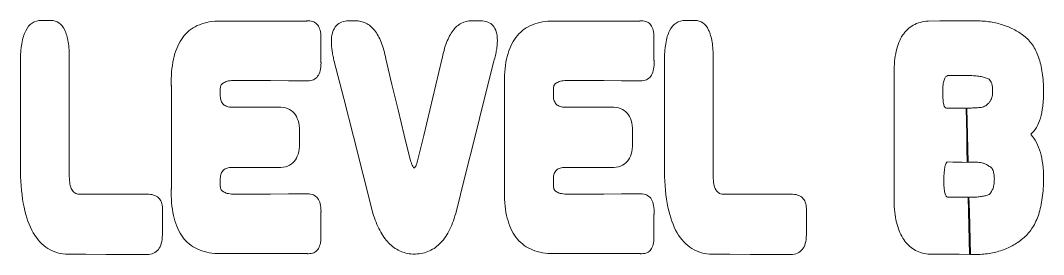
# Model space of a CAD drawing. Header units: millimetres. Extents: x 8 to 95, y 4 to 126.
# Drawn here: x 33.06 to 41.79, y 110.6 to 112.6 of the extents above; entities that cross this region are included whole.
import ezdxf

# ---------------------------------------------------------------- set-up
doc = ezdxf.new("R2010")
doc.units = ezdxf.units.MM
doc.header["$MEASUREMENT"] = 0
doc.layers.add('text outlines', color=7, linetype='Continuous', lineweight=0)

# ---------------------------------------------------------------- blocks, each defined once
blk = doc.blocks.new('Block_1')
at = {"layer": 'text outlines', "color": 7, "lineweight": 9}
for points, knots in [([(34.1368, 110.6026), (34.1368, 110.6026), (33.9633, 110.6032), (33.9633, 110.6032), (33.9633, 110.6032), (33.7898, 110.6037), (33.7898, 110.6037), (33.7898, 110.6037), (33.6164, 110.6043), (33.6164, 110.6043), (33.6164, 110.6043), (33.4429, 110.6048), (33.4429, 110.6048), (33.3787, 110.6109), (33.3225, 110.6312), (33.2743, 110.6655), (33.2262, 110.6998), (33.186, 110.7481), (33.154, 110.8106), (33.1219, 110.8731), (33.0978, 110.9497), (33.0818, 111.0404), (33.0658, 111.131), (33.0578, 111.2358), (33.0578, 111.3547), (33.0578, 111.3547), (33.0578, 111.5773), (33.0578, 111.5773), (33.0578, 111.5773), (33.0578, 111.7999), (33.0578, 111.7999), (33.0578, 111.7999), (33.0578, 112.0224), (33.0578, 112.0224), (33.0578, 112.0224), (33.0578, 112.245), (33.0578, 112.245), (33.0578, 112.3036), (33.0615, 112.3548), (33.0689, 112.3987), (33.0763, 112.4425), (33.0874, 112.4791), (33.1022, 112.5084), (33.1171, 112.5376), (33.1356, 112.5595), (33.1579, 112.5742), (33.1802, 112.5888), (33.2062, 112.5961), (33.2359, 112.5961), (33.2359, 112.5961), (33.2562, 112.5961), (33.2562, 112.5961), (33.2562, 112.5961), (33.2765, 112.5961), (33.2765, 112.5961), (33.2765, 112.5961), (33.2968, 112.5961), (33.2968, 112.5961), (33.2968, 112.5961), (33.3172, 112.5961), (33.3172, 112.5961), (33.3434, 112.5961), (33.3664, 112.5893), (33.3862, 112.5757), (33.4059, 112.5621), (33.4223, 112.5417), (33.4355, 112.5144), (33.4486, 112.4872), (33.4585, 112.4532), (33.4651, 112.4124), (33.4717, 112.3716), (33.475, 112.3239), (33.475, 112.2695), (33.475, 112.2695), (33.475, 112.0191), (33.475, 112.0191), (33.475, 112.0191), (33.475, 111.7687), (33.475, 111.7687), (33.475, 111.7687), (33.475, 111.5183), (33.475, 111.5183), (33.475, 111.5183), (33.475, 111.2678), (33.475, 111.2678), (33.475, 111.2431), (33.4767, 111.2214), (33.4801, 111.2028), (33.4836, 111.1841), (33.4887, 111.1684), (33.4956, 111.1558), (33.5025, 111.1432), (33.511, 111.1336), (33.5213, 111.127), (33.5316, 111.1204), (33.5436, 111.1168), (33.5573, 111.1163), (33.5573, 111.1163), (33.7022, 111.1165), (33.7022, 111.1165), (33.7022, 111.1165), (33.847, 111.1168), (33.847, 111.1168), (33.847, 111.1168), (33.9919, 111.117), (33.9919, 111.117), (33.9919, 111.117), (34.1368, 111.1173), (34.1368, 111.1173), (34.1587, 111.1171), (34.178, 111.1144), (34.1945, 111.1092), (34.211, 111.1039), (34.2248, 111.0962), (34.2359, 111.0859), (34.247, 111.0756), (34.2554, 111.0627), (34.261, 111.0474), (34.2667, 111.032), (34.2696, 111.0141), (34.2697, 110.9936), (34.2697, 110.9936), (34.2697, 110.9379), (34.2697, 110.9379), (34.2697, 110.9379), (34.2697, 110.8822), (34.2697, 110.8822), (34.2697, 110.8822), (34.2697, 110.8264), (34.2697, 110.8264), (34.2697, 110.8264), (34.2697, 110.7707), (34.2697, 110.7707), (34.2693, 110.7429), (34.2662, 110.7185), (34.2604, 110.6976), (34.2547, 110.6767), (34.2463, 110.6592), (34.2352, 110.6452), (34.2241, 110.6312), (34.2103, 110.6206), (34.1939, 110.6135), (34.1775, 110.6064), (34.1585, 110.6028), (34.1368, 110.6026)], [0, 0, 0, 0, 1, 1, 1, 2, 2, 2, 3, 3, 3, 4, 4, 4, 5, 5, 5, 6, 6, 6, 7, 7, 7, 8, 8, 8, 9, 9, 9, 10, 10, 10, 11, 11, 11, 12, 12, 12, 13, 13, 13, 14, 14, 14, 15, 15, 15, 16, 16, 16, 17, 17, 17, 18, 18, 18, 19, 19, 19, 20, 20, 20, 21, 21, 21, 22, 22, 22, 23, 23, 23, 24, 24, 24, 25, 25, 25, 26, 26, 26, 27, 27, 27, 28, 28, 28, 29, 29, 29, 30, 30, 30, 31, 31, 31, 32, 32, 32, 33, 33, 33, 34, 34, 34, 35, 35, 35, 36, 36, 36, 37, 37, 37, 38, 38, 38, 39, 39, 39, 40, 40, 40, 41, 41, 41, 42, 42, 42, 43, 43, 43, 44, 44, 44, 45, 45, 45, 46, 46, 46, 47, 47, 47, 48, 48, 48, 48]), ([(34.3459, 112.0389), (34.3457, 112.0413), (34.3456, 112.0437), (34.3455, 112.0461), (34.3454, 112.0485), (34.3453, 112.0509), (34.3453, 112.0533), (34.3452, 112.0558), (34.3452, 112.0582), (34.3452, 112.0606), (34.3452, 112.0631), (34.3452, 112.0655), (34.3452, 112.068), (34.3452, 112.1522), (34.3534, 112.2264), (34.3699, 112.2903), (34.3863, 112.3543), (34.411, 112.4081), (34.4439, 112.4517), (34.4769, 112.4954), (34.518, 112.5289), (34.5674, 112.5522), (34.6168, 112.5755), (34.6745, 112.5886), (34.7403, 112.5916), (34.7403, 112.5916), (34.9299, 112.5916), (34.9299, 112.5916), (34.9299, 112.5916), (35.1195, 112.5916), (35.1195, 112.5916), (35.1195, 112.5916), (35.309, 112.5916), (35.309, 112.5916), (35.309, 112.5916), (35.4986, 112.5916), (35.4986, 112.5916), (35.5001, 112.5918), (35.5015, 112.5919), (35.5029, 112.5921), (35.5044, 112.5922), (35.5058, 112.5923), (35.5072, 112.5924), (35.5086, 112.5925), (35.51, 112.5925), (35.5113, 112.5926), (35.5127, 112.5926), (35.5141, 112.5927), (35.5155, 112.5927), (35.5333, 112.5927), (35.5489, 112.5897), (35.5623, 112.5838), (35.5757, 112.5779), (35.5869, 112.5691), (35.5958, 112.5573), (35.6047, 112.5456), (35.6114, 112.5308), (35.6159, 112.5132), (35.6204, 112.4955), (35.6226, 112.4748), (35.6226, 112.4512), (35.6226, 112.4512), (35.6226, 112.403), (35.6226, 112.403), (35.6226, 112.403), (35.6226, 112.3549), (35.6226, 112.3549), (35.6226, 112.3549), (35.6226, 112.3067), (35.6226, 112.3067), (35.6226, 112.3067), (35.6226, 112.2585), (35.6226, 112.2585), (35.6228, 112.2564), (35.623, 112.2544), (35.6231, 112.2524), (35.6232, 112.2504), (35.6233, 112.2484), (35.6234, 112.2464), (35.6235, 112.2445), (35.6236, 112.2426), (35.6236, 112.2407), (35.6236, 112.2388), (35.6237, 112.2369), (35.6237, 112.2351), (35.6237, 112.2096), (35.6212, 112.1873), (35.6164, 112.1683), (35.6115, 112.1492), (35.6042, 112.1333), (35.5946, 112.1206), (35.5849, 112.1079), (35.5728, 112.0983), (35.5583, 112.092), (35.5438, 112.0856), (35.5269, 112.0824), (35.5076, 112.0824), (35.5076, 112.0824), (35.5053, 112.0824), (35.5053, 112.0824), (35.5053, 112.0824), (35.5031, 112.0824), (35.5031, 112.0824), (35.5031, 112.0824), (35.5008, 112.0824), (35.5008, 112.0824), (35.5008, 112.0824), (35.4986, 112.0824), (35.4986, 112.0824), (35.4986, 112.0824), (35.3462, 112.0833), (35.3462, 112.0833), (35.3462, 112.0833), (35.1939, 112.0841), (35.1939, 112.0841), (35.1939, 112.0841), (35.0415, 112.0849), (35.0415, 112.0849), (35.0415, 112.0849), (34.8892, 112.0857), (34.8892, 112.0857), (34.8686, 112.0855), (34.8505, 112.084), (34.835, 112.0811), (34.8195, 112.0781), (34.8066, 112.0738), (34.7962, 112.0682), (34.7857, 112.0625), (34.7779, 112.0554), (34.7725, 112.047), (34.7672, 112.0386), (34.7644, 112.0288), (34.7641, 112.0177), (34.7641, 112.0177), (34.7641, 112.0013), (34.7641, 112.0013), (34.7641, 112.0013), (34.7641, 111.9849), (34.7641, 111.9849), (34.7641, 111.9849), (34.7641, 111.9684), (34.7641, 111.9684), (34.7641, 111.9684), (34.7641, 111.952), (34.7641, 111.952), (34.7644, 111.9362), (34.7667, 111.9224), (34.7711, 111.9106), (34.7755, 111.8987), (34.7819, 111.8889), (34.7904, 111.881), (34.7989, 111.8731), (34.8095, 111.8672), (34.8221, 111.8632), (34.8347, 111.8593), (34.8494, 111.8573), (34.8661, 111.8573), (34.8661, 111.8573), (34.9564, 111.8573), (34.9564, 111.8573), (34.9564, 111.8573), (35.0468, 111.8573), (35.0468, 111.8573), (35.0468, 111.8573), (35.1371, 111.8573), (35.1371, 111.8573), (35.1371, 111.8573), (35.2275, 111.8573), (35.2275, 111.8573), (35.23, 111.8575), (35.2325, 111.8576), (35.235, 111.8577), (35.2375, 111.8579), (35.24, 111.858), (35.2425, 111.8581), (35.245, 111.8582), (35.2475, 111.8582), (35.25, 111.8583), (35.2525, 111.8583), (35.255, 111.8583), (35.2575, 111.8583), (35.2878, 111.8583), (35.3143, 111.8541), (35.337, 111.8456), (35.3598, 111.8371), (35.3787, 111.8244), (35.3939, 111.8074), (35.409, 111.7904), (35.4204, 111.7692), (35.428, 111.7437), (35.4356, 111.7182), (35.4394, 111.6884), (35.4394, 111.6544), (35.4394, 111.6544), (35.4394, 111.6276), (35.4394, 111.6276), (35.4394, 111.6276), (35.4394, 111.6009), (35.4394, 111.6009), (35.4394, 111.6009), (35.4394, 111.5742), (35.4394, 111.5742), (35.4394, 111.5742), (35.4394, 111.5474), (35.4394, 111.5474), (35.4394, 111.5134), (35.4356, 111.4837), (35.428, 111.4582), (35.4204, 111.4328), (35.409, 111.4115), (35.3939, 111.3946), (35.3787, 111.3776), (35.3598, 111.3648), (35.337, 111.3564), (35.3143, 111.3479), (35.2878, 111.3436), (35.2575, 111.3436), (35.255, 111.3436), (35.2525, 111.3437), (35.25, 111.3437), (35.2475, 111.3437), (35.245, 111.3438), (35.2425, 111.3439), (35.24, 111.344), (35.2375, 111.3441), (35.235, 111.3442), (35.2325, 111.3443), (35.23, 111.3445), (35.2275, 111.3447), (35.2275, 111.3447), (35.1371, 111.3447), (35.1371, 111.3447), (35.1371, 111.3447), (35.0468, 111.3447), (35.0468, 111.3447), (35.0468, 111.3447), (34.9564, 111.3447), (34.9564, 111.3447), (34.9564, 111.3447), (34.8661, 111.3447), (34.8661, 111.3447), (34.8494, 111.3447), (34.8347, 111.3427), (34.8221, 111.3388), (34.8095, 111.3348), (34.7989, 111.3289), (34.7904, 111.321), (34.7819, 111.3131), (34.7755, 111.3032), (34.7711, 111.2914), (34.7667, 111.2796), (34.7644, 111.2657), (34.7641, 111.2499), (34.7641, 111.2499), (34.7641, 111.2335), (34.7641, 111.2335), (34.7641, 111.2335), (34.7641, 111.2171), (34.7641, 111.2171), (34.7641, 111.2171), (34.7641, 111.2007), (34.7641, 111.2007), (34.7641, 111.2007), (34.7641, 111.1843), (34.7641, 111.1843), (34.7644, 111.1731), (34.7672, 111.1634), (34.7725, 111.1549), (34.7779, 111.1465), (34.7857, 111.1395), (34.7962, 111.1338), (34.8066, 111.1281), (34.8195, 111.1238), (34.835, 111.1209), (34.8505, 111.118), (34.8686, 111.1164), (34.8892, 111.1163), (34.8892, 111.1163), (35.0415, 111.1171), (35.0415, 111.1171), (35.0415, 111.1171), (35.1939, 111.1179), (35.1939, 111.1179), (35.1939, 111.1179), (35.3462, 111.1187), (35.3462, 111.1187), (35.3462, 111.1187), (35.4986, 111.1195), (35.4986, 111.1195), (35.4986, 111.1195), (35.5008, 111.1195), (35.5008, 111.1195), (35.5008, 111.1195), (35.5031, 111.1195), (35.5031, 111.1195), (35.5031, 111.1195), (35.5053, 111.1195), (35.5053, 111.1195), (35.5053, 111.1195), (35.5076, 111.1195), (35.5076, 111.1195), (35.5269, 111.1195), (35.5438, 111.1164), (35.5583, 111.11), (35.5728, 111.1036), (35.5849, 111.0941), (35.5946, 111.0814), (35.6042, 111.0687), (35.6115, 111.0528), (35.6164, 111.0337), (35.6212, 111.0146), (35.6237, 110.9924), (35.6237, 110.9669), (35.6237, 110.9651), (35.6236, 110.9632), (35.6236, 110.9613), (35.6236, 110.9594), (35.6235, 110.9575), (35.6234, 110.9555), (35.6233, 110.9536), (35.6232, 110.9516), (35.6231, 110.9496), (35.623, 110.9476), (35.6228, 110.9456), (35.6226, 110.9435), (35.6226, 110.9435), (35.6226, 110.8953), (35.6226, 110.8953), (35.6226, 110.8953), (35.6226, 110.8471), (35.6226, 110.8471), (35.6226, 110.8471), (35.6226, 110.7989), (35.6226, 110.7989), (35.6226, 110.7989), (35.6226, 110.7507), (35.6226, 110.7507), (35.6226, 110.7271), (35.6204, 110.7065), (35.6159, 110.6888), (35.6114, 110.6711), (35.6047, 110.6563), (35.5958, 110.6445), (35.5869, 110.6327), (35.5757, 110.6239), (35.5623, 110.618), (35.5489, 110.6121), (35.5333, 110.6091), (35.5155, 110.6091), (35.5141, 110.6091), (35.5127, 110.6092), (35.5113, 110.6092), (35.51, 110.6093), (35.5086, 110.6094), (35.5072, 110.6095), (35.5058, 110.6096), (35.5044, 110.6097), (35.5029, 110.6099), (35.5015, 110.61), (35.5001, 110.6102), (35.4986, 110.6103), (35.4986, 110.6103), (35.309, 110.6103), (35.309, 110.6103), (35.309, 110.6103), (35.1195, 110.6103), (35.1195, 110.6103), (35.1195, 110.6103), (34.9299, 110.6103), (34.9299, 110.6103), (34.9299, 110.6103), (34.7403, 110.6103), (34.7403, 110.6103), (34.6745, 110.6133), (34.6168, 110.6265), (34.5674, 110.6498), (34.518, 110.6731), (34.4769, 110.7065), (34.4439, 110.7502), (34.411, 110.7938), (34.3863, 110.8476), (34.3699, 110.9116), (34.3534, 110.9755), (34.3452, 111.0497), (34.3452, 111.134), (34.3452, 111.1364), (34.3452, 111.1388), (34.3452, 111.1412), (34.3452, 111.1437), (34.3452, 111.1461), (34.3453, 111.1485), (34.3453, 111.1509), (34.3454, 111.1533), (34.3455, 111.1558), (34.3456, 111.1582), (34.3457, 111.1607), (34.3459, 111.1631), (34.3459, 111.1631), (34.3459, 111.382), (34.3459, 111.382), (34.3459, 111.382), (34.3459, 111.601), (34.3459, 111.601), (34.3459, 111.601), (34.3459, 111.8199), (34.3459, 111.8199), (34.3459, 111.8199), (34.3459, 112.0389), (34.3459, 112.0389)], [0, 0, 0, 0, 1, 1, 1, 2, 2, 2, 3, 3, 3, 4, 4, 4, 5, 5, 5, 6, 6, 6, 7, 7, 7, 8, 8, 8, 9, 9, 9, 10, 10, 10, 11, 11, 11, 12, 12, 12, 13, 13, 13, 14, 14, 14, 15, 15, 15, 16, 16, 16, 17, 17, 17, 18, 18, 18, 19, 19, 19, 20, 20, 20, 21, 21, 21, 22, 22, 22, 23, 23, 23, 24, 24, 24, 25, 25, 25, 26, 26, 26, 27, 27, 27, 28, 28, 28, 29, 29, 29, 30, 30, 30, 31, 31, 31, 32, 32, 32, 33, 33, 33, 34, 34, 34, 35, 35, 35, 36, 36, 36, 37, 37, 37, 38, 38, 38, 39, 39, 39, 40, 40, 40, 41, 41, 41, 42, 42, 42, 43, 43, 43, 44, 44, 44, 45, 45, 45, 46, 46, 46, 47, 47, 47, 48, 48, 48, 49, 49, 49, 50, 50, 50, 51, 51, 51, 52, 52, 52, 53, 53, 53, 54, 54, 54, 55, 55, 55, 56, 56, 56, 57, 57, 57, 58, 58, 58, 59, 59, 59, 60, 60, 60, 61, 61, 61, 62, 62, 62, 63, 63, 63, 64, 64, 64, 65, 65, 65, 66, 66, 66, 67, 67, 67, 68, 68, 68, 69, 69, 69, 70, 70, 70, 71, 71, 71, 72, 72, 72, 73, 73, 73, 74, 74, 74, 75, 75, 75, 76, 76, 76, 77, 77, 77, 78, 78, 78, 79, 79, 79, 80, 80, 80, 81, 81, 81, 82, 82, 82, 83, 83, 83, 84, 84, 84, 85, 85, 85, 86, 86, 86, 87, 87, 87, 88, 88, 88, 89, 89, 89, 90, 90, 90, 91, 91, 91, 92, 92, 92, 93, 93, 93, 94, 94, 94, 95, 95, 95, 96, 96, 96, 97, 97, 97, 98, 98, 98, 99, 99, 99, 100, 100, 100, 101, 101, 101, 102, 102, 102, 103, 103, 103, 104, 104, 104, 105, 105, 105, 106, 106, 106, 107, 107, 107, 108, 108, 108, 109, 109, 109, 110, 110, 110, 111, 111, 111, 112, 112, 112, 113, 113, 113, 114, 114, 114, 115, 115, 115, 116, 116, 116, 117, 117, 117, 118, 118, 118, 119, 119, 119, 120, 120, 120, 121, 121, 121, 122, 122, 122, 123, 123, 123, 124, 124, 124, 125, 125, 125, 126, 126, 126, 127, 127, 127, 128, 128, 128, 129, 129, 129, 130, 130, 130, 131, 131, 131, 132, 132, 132, 133, 133, 133, 134, 134, 134, 135, 135, 135, 136, 136, 136, 136]), ([(37.0995, 112.2485), (37.0995, 112.2485), (37.0181, 111.9245), (37.0181, 111.9245), (37.0181, 111.9245), (36.9366, 111.6005), (36.9366, 111.6005), (36.9366, 111.6005), (36.8551, 111.2765), (36.8551, 111.2765), (36.8551, 111.2765), (36.7736, 110.9524), (36.7736, 110.9524), (36.7578, 110.8947), (36.7384, 110.8442), (36.7155, 110.8008), (36.6926, 110.7575), (36.6661, 110.7214), (36.6361, 110.6925), (36.6061, 110.6636), (36.5726, 110.642), (36.5355, 110.6275), (36.4984, 110.6131), (36.4578, 110.6059), (36.4136, 110.6059), (36.4136, 110.6059), (36.4119, 110.6059), (36.4119, 110.6059), (36.4119, 110.6059), (36.4102, 110.6059), (36.4102, 110.6059), (36.4102, 110.6059), (36.4085, 110.6059), (36.4085, 110.6059), (36.4085, 110.6059), (36.4067, 110.6059), (36.4067, 110.6059), (36.3665, 110.6087), (36.3293, 110.6181), (36.295, 110.634), (36.2607, 110.65), (36.2294, 110.6726), (36.201, 110.7017), (36.1727, 110.7309), (36.1473, 110.7666), (36.1248, 110.809), (36.1024, 110.8513), (36.0829, 110.9002), (36.0664, 110.9557), (36.0664, 110.9557), (35.9833, 111.2811), (35.9833, 111.2811), (35.9833, 111.2811), (35.9003, 111.6065), (35.9003, 111.6065), (35.9003, 111.6065), (35.8173, 111.9319), (35.8173, 111.9319), (35.8173, 111.9319), (35.7343, 112.2573), (35.7343, 112.2573), (35.7305, 112.2725), (35.7273, 112.2872), (35.7246, 112.3014), (35.7218, 112.3156), (35.7195, 112.3292), (35.7177, 112.3423), (35.7158, 112.3554), (35.7145, 112.3679), (35.7136, 112.3799), (35.7127, 112.392), (35.7122, 112.4034), (35.7122, 112.4144), (35.7122, 112.4417), (35.715, 112.4659), (35.7205, 112.487), (35.726, 112.5081), (35.7343, 112.5262), (35.7453, 112.5411), (35.7564, 112.5561), (35.7702, 112.568), (35.7868, 112.5767), (35.8033, 112.5855), (35.8227, 112.5912), (35.8448, 112.5939), (35.8448, 112.5939), (35.8628, 112.5939), (35.8628, 112.5939), (35.8628, 112.5939), (35.8808, 112.5939), (35.8808, 112.5939), (35.8808, 112.5939), (35.8988, 112.5939), (35.8988, 112.5939), (35.8988, 112.5939), (35.9168, 112.5939), (35.9168, 112.5939), (35.9499, 112.5939), (35.9801, 112.5871), (36.0075, 112.5735), (36.0349, 112.56), (36.0595, 112.5396), (36.0812, 112.5125), (36.1029, 112.4854), (36.1217, 112.4515), (36.1378, 112.4108), (36.1538, 112.3701), (36.167, 112.3227), (36.1773, 112.2685), (36.1773, 112.2685), (36.2297, 112.0517), (36.2297, 112.0517), (36.2297, 112.0517), (36.2822, 111.835), (36.2822, 111.835), (36.2822, 111.835), (36.3346, 111.6183), (36.3346, 111.6183), (36.3346, 111.6183), (36.3871, 111.4015), (36.3871, 111.4015), (36.3908, 111.3913), (36.3943, 111.3824), (36.3975, 111.3747), (36.4007, 111.367), (36.4037, 111.3607), (36.4064, 111.3555), (36.4092, 111.3504), (36.4117, 111.3466), (36.4139, 111.344), (36.4161, 111.3415), (36.4181, 111.3402), (36.4198, 111.3402), (36.4215, 111.3402), (36.4233, 111.3414), (36.4253, 111.3439), (36.4273, 111.3463), (36.4295, 111.35), (36.4319, 111.3549), (36.4343, 111.3599), (36.4369, 111.366), (36.4396, 111.3734), (36.4424, 111.3808), (36.4453, 111.3894), (36.4484, 111.3993), (36.4484, 111.3993), (36.5004, 111.6155), (36.5004, 111.6155), (36.5004, 111.6155), (36.5525, 111.8316), (36.5525, 111.8316), (36.5525, 111.8316), (36.6045, 112.0478), (36.6045, 112.0478), (36.6045, 112.0478), (36.6565, 112.264), (36.6565, 112.264), (36.6671, 112.319), (36.6803, 112.3671), (36.6961, 112.4083), (36.7119, 112.4496), (36.7303, 112.4839), (36.7512, 112.5114), (36.7722, 112.5389), (36.7958, 112.5595), (36.8219, 112.5733), (36.848, 112.587), (36.8767, 112.5939), (36.908, 112.5939), (36.908, 112.5939), (36.9269, 112.5939), (36.9269, 112.5939), (36.9269, 112.5939), (36.9457, 112.5939), (36.9457, 112.5939), (36.9457, 112.5939), (36.9646, 112.5939), (36.9646, 112.5939), (36.9646, 112.5939), (36.9834, 112.5939), (36.9834, 112.5939), (37.0078, 112.5935), (37.0291, 112.5897), (37.0474, 112.5826), (37.0657, 112.5754), (37.0809, 112.5649), (37.093, 112.5509), (37.1052, 112.537), (37.1143, 112.5197), (37.1204, 112.499), (37.1265, 112.4783), (37.1295, 112.4542), (37.1295, 112.4268), (37.1295, 112.4147), (37.1289, 112.4019), (37.1276, 112.3884), (37.1264, 112.3749), (37.1245, 112.3608), (37.122, 112.3459), (37.1195, 112.331), (37.1164, 112.3155), (37.1127, 112.2993), (37.1089, 112.283), (37.1045, 112.2661), (37.0995, 112.2485)], [0, 0, 0, 0, 1, 1, 1, 2, 2, 2, 3, 3, 3, 4, 4, 4, 5, 5, 5, 6, 6, 6, 7, 7, 7, 8, 8, 8, 9, 9, 9, 10, 10, 10, 11, 11, 11, 12, 12, 12, 13, 13, 13, 14, 14, 14, 15, 15, 15, 16, 16, 16, 17, 17, 17, 18, 18, 18, 19, 19, 19, 20, 20, 20, 21, 21, 21, 22, 22, 22, 23, 23, 23, 24, 24, 24, 25, 25, 25, 26, 26, 26, 27, 27, 27, 28, 28, 28, 29, 29, 29, 30, 30, 30, 31, 31, 31, 32, 32, 32, 33, 33, 33, 34, 34, 34, 35, 35, 35, 36, 36, 36, 37, 37, 37, 38, 38, 38, 39, 39, 39, 40, 40, 40, 41, 41, 41, 42, 42, 42, 43, 43, 43, 44, 44, 44, 45, 45, 45, 46, 46, 46, 47, 47, 47, 48, 48, 48, 49, 49, 49, 50, 50, 50, 51, 51, 51, 52, 52, 52, 53, 53, 53, 54, 54, 54, 55, 55, 55, 56, 56, 56, 57, 57, 57, 58, 58, 58, 59, 59, 59, 60, 60, 60, 61, 61, 61, 62, 62, 62, 63, 63, 63, 64, 64, 64, 65, 65, 65, 66, 66, 66, 67, 67, 67, 68, 68, 68, 68]), ([(37.1898, 112.0389), (37.1896, 112.0413), (37.1895, 112.0437), (37.1894, 112.0461), (37.1893, 112.0485), (37.1892, 112.0509), (37.1892, 112.0533), (37.1892, 112.0558), (37.1891, 112.0582), (37.1891, 112.0606), (37.1891, 112.0631), (37.1891, 112.0655), (37.1891, 112.068), (37.1891, 112.1522), (37.1973, 112.2264), (37.2138, 112.2903), (37.2303, 112.3543), (37.2549, 112.4081), (37.2879, 112.4517), (37.3208, 112.4954), (37.3619, 112.5289), (37.4113, 112.5522), (37.4607, 112.5755), (37.5184, 112.5886), (37.5843, 112.5916), (37.5843, 112.5916), (37.7738, 112.5916), (37.7738, 112.5916), (37.7738, 112.5916), (37.9634, 112.5916), (37.9634, 112.5916), (37.9634, 112.5916), (38.153, 112.5916), (38.153, 112.5916), (38.153, 112.5916), (38.3425, 112.5916), (38.3425, 112.5916), (38.344, 112.5918), (38.3454, 112.5919), (38.3469, 112.5921), (38.3483, 112.5922), (38.3497, 112.5923), (38.3511, 112.5924), (38.3525, 112.5925), (38.3539, 112.5925), (38.3553, 112.5926), (38.3567, 112.5926), (38.358, 112.5927), (38.3594, 112.5927), (38.3772, 112.5927), (38.3929, 112.5897), (38.4062, 112.5838), (38.4196, 112.5779), (38.4308, 112.5691), (38.4397, 112.5573), (38.4487, 112.5456), (38.4554, 112.5308), (38.4598, 112.5132), (38.4643, 112.4955), (38.4666, 112.4748), (38.4666, 112.4512), (38.4666, 112.4512), (38.4666, 112.403), (38.4666, 112.403), (38.4666, 112.403), (38.4666, 112.3549), (38.4666, 112.3549), (38.4666, 112.3549), (38.4666, 112.3067), (38.4666, 112.3067), (38.4666, 112.3067), (38.4666, 112.2585), (38.4666, 112.2585), (38.4667, 112.2564), (38.4669, 112.2544), (38.467, 112.2524), (38.4671, 112.2504), (38.4672, 112.2484), (38.4673, 112.2464), (38.4674, 112.2445), (38.4675, 112.2426), (38.4675, 112.2407), (38.4676, 112.2388), (38.4676, 112.2369), (38.4676, 112.2351), (38.4676, 112.2096), (38.4652, 112.1873), (38.4603, 112.1683), (38.4554, 112.1492), (38.4482, 112.1333), (38.4385, 112.1206), (38.4288, 112.1079), (38.4167, 112.0983), (38.4022, 112.092), (38.3877, 112.0856), (38.3708, 112.0824), (38.3515, 112.0824), (38.3515, 112.0824), (38.3493, 112.0824), (38.3493, 112.0824), (38.3493, 112.0824), (38.347, 112.0824), (38.347, 112.0824), (38.347, 112.0824), (38.3448, 112.0824), (38.3448, 112.0824), (38.3448, 112.0824), (38.3425, 112.0824), (38.3425, 112.0824), (38.3425, 112.0824), (38.1902, 112.0833), (38.1902, 112.0833), (38.1902, 112.0833), (38.0378, 112.0841), (38.0378, 112.0841), (38.0378, 112.0841), (37.8855, 112.0849), (37.8855, 112.0849), (37.8855, 112.0849), (37.7331, 112.0857), (37.7331, 112.0857), (37.7125, 112.0855), (37.6945, 112.084), (37.679, 112.0811), (37.6635, 112.0781), (37.6505, 112.0738), (37.6401, 112.0682), (37.6297, 112.0625), (37.6218, 112.0554), (37.6164, 112.047), (37.6111, 112.0386), (37.6083, 112.0288), (37.608, 112.0177), (37.608, 112.0177), (37.608, 112.0013), (37.608, 112.0013), (37.608, 112.0013), (37.608, 111.9849), (37.608, 111.9849), (37.608, 111.9849), (37.608, 111.9684), (37.608, 111.9684), (37.608, 111.9684), (37.608, 111.952), (37.608, 111.952), (37.6083, 111.9362), (37.6106, 111.9224), (37.615, 111.9106), (37.6194, 111.8987), (37.6258, 111.8889), (37.6344, 111.881), (37.6429, 111.8731), (37.6534, 111.8672), (37.666, 111.8632), (37.6786, 111.8593), (37.6933, 111.8573), (37.71, 111.8573), (37.71, 111.8573), (37.8004, 111.8573), (37.8004, 111.8573), (37.8004, 111.8573), (37.8907, 111.8573), (37.8907, 111.8573), (37.8907, 111.8573), (37.9811, 111.8573), (37.9811, 111.8573), (37.9811, 111.8573), (38.0714, 111.8573), (38.0714, 111.8573), (38.0739, 111.8575), (38.0764, 111.8576), (38.0789, 111.8577), (38.0814, 111.8579), (38.0839, 111.858), (38.0864, 111.8581), (38.0889, 111.8582), (38.0914, 111.8582), (38.0939, 111.8583), (38.0964, 111.8583), (38.0989, 111.8583), (38.1014, 111.8583), (38.1317, 111.8583), (38.1582, 111.8541), (38.181, 111.8456), (38.2037, 111.8371), (38.2226, 111.8244), (38.2378, 111.8074), (38.253, 111.7904), (38.2643, 111.7692), (38.2719, 111.7437), (38.2795, 111.7182), (38.2833, 111.6884), (38.2833, 111.6544), (38.2833, 111.6544), (38.2833, 111.6276), (38.2833, 111.6276), (38.2833, 111.6276), (38.2833, 111.6009), (38.2833, 111.6009), (38.2833, 111.6009), (38.2833, 111.5742), (38.2833, 111.5742), (38.2833, 111.5742), (38.2833, 111.5474), (38.2833, 111.5474), (38.2833, 111.5134), (38.2795, 111.4837), (38.2719, 111.4582), (38.2643, 111.4328), (38.253, 111.4115), (38.2378, 111.3946), (38.2226, 111.3776), (38.2037, 111.3648), (38.181, 111.3564), (38.1582, 111.3479), (38.1317, 111.3436), (38.1014, 111.3436), (38.0989, 111.3436), (38.0964, 111.3437), (38.0939, 111.3437), (38.0914, 111.3437), (38.0889, 111.3438), (38.0864, 111.3439), (38.0839, 111.344), (38.0814, 111.3441), (38.0789, 111.3442), (38.0764, 111.3443), (38.0739, 111.3445), (38.0714, 111.3447), (38.0714, 111.3447), (37.9811, 111.3447), (37.9811, 111.3447), (37.9811, 111.3447), (37.8907, 111.3447), (37.8907, 111.3447), (37.8907, 111.3447), (37.8004, 111.3447), (37.8004, 111.3447), (37.8004, 111.3447), (37.71, 111.3447), (37.71, 111.3447), (37.6933, 111.3447), (37.6786, 111.3427), (37.666, 111.3388), (37.6534, 111.3348), (37.6429, 111.3289), (37.6344, 111.321), (37.6258, 111.3131), (37.6194, 111.3032), (37.615, 111.2914), (37.6106, 111.2796), (37.6083, 111.2657), (37.608, 111.2499), (37.608, 111.2499), (37.608, 111.2335), (37.608, 111.2335), (37.608, 111.2335), (37.608, 111.2171), (37.608, 111.2171), (37.608, 111.2171), (37.608, 111.2007), (37.608, 111.2007), (37.608, 111.2007), (37.608, 111.1843), (37.608, 111.1843), (37.6083, 111.1731), (37.6111, 111.1634), (37.6164, 111.1549), (37.6218, 111.1465), (37.6297, 111.1395), (37.6401, 111.1338), (37.6505, 111.1281), (37.6635, 111.1238), (37.679, 111.1209), (37.6945, 111.118), (37.7125, 111.1164), (37.7331, 111.1163), (37.7331, 111.1163), (37.8855, 111.1171), (37.8855, 111.1171), (37.8855, 111.1171), (38.0378, 111.1179), (38.0378, 111.1179), (38.0378, 111.1179), (38.1902, 111.1187), (38.1902, 111.1187), (38.1902, 111.1187), (38.3425, 111.1195), (38.3425, 111.1195), (38.3425, 111.1195), (38.3448, 111.1195), (38.3448, 111.1195), (38.3448, 111.1195), (38.347, 111.1195), (38.347, 111.1195), (38.347, 111.1195), (38.3493, 111.1195), (38.3493, 111.1195), (38.3493, 111.1195), (38.3515, 111.1195), (38.3515, 111.1195), (38.3708, 111.1195), (38.3877, 111.1164), (38.4022, 111.11), (38.4167, 111.1036), (38.4288, 111.0941), (38.4385, 111.0814), (38.4482, 111.0687), (38.4554, 111.0528), (38.4603, 111.0337), (38.4652, 111.0146), (38.4676, 110.9924), (38.4676, 110.9669), (38.4676, 110.9651), (38.4676, 110.9632), (38.4675, 110.9613), (38.4675, 110.9594), (38.4674, 110.9575), (38.4673, 110.9555), (38.4672, 110.9536), (38.4671, 110.9516), (38.467, 110.9496), (38.4669, 110.9476), (38.4667, 110.9456), (38.4666, 110.9435), (38.4666, 110.9435), (38.4666, 110.8953), (38.4666, 110.8953), (38.4666, 110.8953), (38.4666, 110.8471), (38.4666, 110.8471), (38.4666, 110.8471), (38.4666, 110.7989), (38.4666, 110.7989), (38.4666, 110.7989), (38.4666, 110.7507), (38.4666, 110.7507), (38.4666, 110.7271), (38.4643, 110.7065), (38.4598, 110.6888), (38.4554, 110.6711), (38.4487, 110.6563), (38.4397, 110.6445), (38.4308, 110.6327), (38.4196, 110.6239), (38.4062, 110.618), (38.3929, 110.6121), (38.3772, 110.6091), (38.3594, 110.6091), (38.358, 110.6091), (38.3567, 110.6092), (38.3553, 110.6092), (38.3539, 110.6093), (38.3525, 110.6094), (38.3511, 110.6095), (38.3497, 110.6096), (38.3483, 110.6097), (38.3469, 110.6099), (38.3454, 110.61), (38.344, 110.6102), (38.3425, 110.6103), (38.3425, 110.6103), (38.153, 110.6103), (38.153, 110.6103), (38.153, 110.6103), (37.9634, 110.6103), (37.9634, 110.6103), (37.9634, 110.6103), (37.7738, 110.6103), (37.7738, 110.6103), (37.7738, 110.6103), (37.5843, 110.6103), (37.5843, 110.6103), (37.5184, 110.6133), (37.4607, 110.6265), (37.4113, 110.6498), (37.3619, 110.6731), (37.3208, 110.7065), (37.2879, 110.7502), (37.2549, 110.7938), (37.2303, 110.8476), (37.2138, 110.9116), (37.1973, 110.9755), (37.1891, 111.0497), (37.1891, 111.134), (37.1891, 111.1364), (37.1891, 111.1388), (37.1891, 111.1412), (37.1891, 111.1437), (37.1892, 111.1461), (37.1892, 111.1485), (37.1892, 111.1509), (37.1893, 111.1533), (37.1894, 111.1558), (37.1895, 111.1582), (37.1896, 111.1607), (37.1898, 111.1631), (37.1898, 111.1631), (37.1898, 111.382), (37.1898, 111.382), (37.1898, 111.382), (37.1898, 111.601), (37.1898, 111.601), (37.1898, 111.601), (37.1898, 111.8199), (37.1898, 111.8199), (37.1898, 111.8199), (37.1898, 112.0389), (37.1898, 112.0389)], [0, 0, 0, 0, 1, 1, 1, 2, 2, 2, 3, 3, 3, 4, 4, 4, 5, 5, 5, 6, 6, 6, 7, 7, 7, 8, 8, 8, 9, 9, 9, 10, 10, 10, 11, 11, 11, 12, 12, 12, 13, 13, 13, 14, 14, 14, 15, 15, 15, 16, 16, 16, 17, 17, 17, 18, 18, 18, 19, 19, 19, 20, 20, 20, 21, 21, 21, 22, 22, 22, 23, 23, 23, 24, 24, 24, 25, 25, 25, 26, 26, 26, 27, 27, 27, 28, 28, 28, 29, 29, 29, 30, 30, 30, 31, 31, 31, 32, 32, 32, 33, 33, 33, 34, 34, 34, 35, 35, 35, 36, 36, 36, 37, 37, 37, 38, 38, 38, 39, 39, 39, 40, 40, 40, 41, 41, 41, 42, 42, 42, 43, 43, 43, 44, 44, 44, 45, 45, 45, 46, 46, 46, 47, 47, 47, 48, 48, 48, 49, 49, 49, 50, 50, 50, 51, 51, 51, 52, 52, 52, 53, 53, 53, 54, 54, 54, 55, 55, 55, 56, 56, 56, 57, 57, 57, 58, 58, 58, 59, 59, 59, 60, 60, 60, 61, 61, 61, 62, 62, 62, 63, 63, 63, 64, 64, 64, 65, 65, 65, 66, 66, 66, 67, 67, 67, 68, 68, 68, 69, 69, 69, 70, 70, 70, 71, 71, 71, 72, 72, 72, 73, 73, 73, 74, 74, 74, 75, 75, 75, 76, 76, 76, 77, 77, 77, 78, 78, 78, 79, 79, 79, 80, 80, 80, 81, 81, 81, 82, 82, 82, 83, 83, 83, 84, 84, 84, 85, 85, 85, 86, 86, 86, 87, 87, 87, 88, 88, 88, 89, 89, 89, 90, 90, 90, 91, 91, 91, 92, 92, 92, 93, 93, 93, 94, 94, 94, 95, 95, 95, 96, 96, 96, 97, 97, 97, 98, 98, 98, 99, 99, 99, 100, 100, 100, 101, 101, 101, 102, 102, 102, 103, 103, 103, 104, 104, 104, 105, 105, 105, 106, 106, 106, 107, 107, 107, 108, 108, 108, 109, 109, 109, 110, 110, 110, 111, 111, 111, 112, 112, 112, 113, 113, 113, 114, 114, 114, 115, 115, 115, 116, 116, 116, 117, 117, 117, 118, 118, 118, 119, 119, 119, 120, 120, 120, 121, 121, 121, 122, 122, 122, 123, 123, 123, 124, 124, 124, 125, 125, 125, 126, 126, 126, 127, 127, 127, 128, 128, 128, 129, 129, 129, 130, 130, 130, 131, 131, 131, 132, 132, 132, 133, 133, 133, 134, 134, 134, 135, 135, 135, 136, 136, 136, 136]), ([(39.6344, 110.6026), (39.6344, 110.6026), (39.461, 110.6032), (39.461, 110.6032), (39.461, 110.6032), (39.2875, 110.6037), (39.2875, 110.6037), (39.2875, 110.6037), (39.1141, 110.6043), (39.1141, 110.6043), (39.1141, 110.6043), (38.9406, 110.6048), (38.9406, 110.6048), (38.8764, 110.6109), (38.8202, 110.6312), (38.772, 110.6655), (38.7238, 110.6998), (38.6837, 110.7481), (38.6516, 110.8106), (38.6196, 110.8731), (38.5955, 110.9497), (38.5795, 111.0404), (38.5635, 111.131), (38.5554, 111.2358), (38.5554, 111.3547), (38.5554, 111.3547), (38.5554, 111.5773), (38.5554, 111.5773), (38.5554, 111.5773), (38.5554, 111.7999), (38.5554, 111.7999), (38.5554, 111.7999), (38.5554, 112.0224), (38.5554, 112.0224), (38.5554, 112.0224), (38.5554, 112.245), (38.5554, 112.245), (38.5554, 112.3036), (38.5591, 112.3548), (38.5666, 112.3987), (38.574, 112.4425), (38.5851, 112.4791), (38.5999, 112.5084), (38.6148, 112.5376), (38.6333, 112.5595), (38.6556, 112.5742), (38.6779, 112.5888), (38.7038, 112.5961), (38.7336, 112.5961), (38.7336, 112.5961), (38.7539, 112.5961), (38.7539, 112.5961), (38.7539, 112.5961), (38.7742, 112.5961), (38.7742, 112.5961), (38.7742, 112.5961), (38.7945, 112.5961), (38.7945, 112.5961), (38.7945, 112.5961), (38.8149, 112.5961), (38.8149, 112.5961), (38.8411, 112.5961), (38.8641, 112.5893), (38.8838, 112.5757), (38.9036, 112.5621), (38.92, 112.5417), (38.9332, 112.5144), (38.9463, 112.4872), (38.9562, 112.4532), (38.9628, 112.4124), (38.9693, 112.3716), (38.9726, 112.3239), (38.9726, 112.2695), (38.9726, 112.2695), (38.9726, 112.0191), (38.9726, 112.0191), (38.9726, 112.0191), (38.9726, 111.7687), (38.9726, 111.7687), (38.9726, 111.7687), (38.9726, 111.5183), (38.9726, 111.5183), (38.9726, 111.5183), (38.9726, 111.2678), (38.9726, 111.2678), (38.9726, 111.2431), (38.9744, 111.2214), (38.9778, 111.2028), (38.9812, 111.1841), (38.9864, 111.1684), (38.9933, 111.1558), (39.0001, 111.1432), (39.0087, 111.1336), (39.019, 111.127), (39.0293, 111.1204), (39.0413, 111.1168), (39.055, 111.1163), (39.055, 111.1163), (39.1998, 111.1165), (39.1998, 111.1165), (39.1998, 111.1165), (39.3447, 111.1168), (39.3447, 111.1168), (39.3447, 111.1168), (39.4896, 111.117), (39.4896, 111.117), (39.4896, 111.117), (39.6344, 111.1173), (39.6344, 111.1173), (39.6564, 111.1171), (39.6757, 111.1144), (39.6922, 111.1092), (39.7087, 111.1039), (39.7225, 111.0962), (39.7336, 111.0859), (39.7447, 111.0756), (39.7531, 111.0627), (39.7587, 111.0474), (39.7643, 111.032), (39.7673, 111.0141), (39.7674, 110.9936), (39.7674, 110.9936), (39.7674, 110.9379), (39.7674, 110.9379), (39.7674, 110.9379), (39.7674, 110.8822), (39.7674, 110.8822), (39.7674, 110.8822), (39.7674, 110.8264), (39.7674, 110.8264), (39.7674, 110.8264), (39.7674, 110.7707), (39.7674, 110.7707), (39.767, 110.7429), (39.7639, 110.7185), (39.7581, 110.6976), (39.7524, 110.6767), (39.7439, 110.6592), (39.7328, 110.6452), (39.7218, 110.6312), (39.708, 110.6206), (39.6916, 110.6135), (39.6752, 110.6064), (39.6561, 110.6028), (39.6344, 110.6026)], [0, 0, 0, 0, 1, 1, 1, 2, 2, 2, 3, 3, 3, 4, 4, 4, 5, 5, 5, 6, 6, 6, 7, 7, 7, 8, 8, 8, 9, 9, 9, 10, 10, 10, 11, 11, 11, 12, 12, 12, 13, 13, 13, 14, 14, 14, 15, 15, 15, 16, 16, 16, 17, 17, 17, 18, 18, 18, 19, 19, 19, 20, 20, 20, 21, 21, 21, 22, 22, 22, 23, 23, 23, 24, 24, 24, 25, 25, 25, 26, 26, 26, 27, 27, 27, 28, 28, 28, 29, 29, 29, 30, 30, 30, 31, 31, 31, 32, 32, 32, 33, 33, 33, 34, 34, 34, 35, 35, 35, 36, 36, 36, 37, 37, 37, 38, 38, 38, 39, 39, 39, 40, 40, 40, 41, 41, 41, 42, 42, 42, 43, 43, 43, 44, 44, 44, 45, 45, 45, 46, 46, 46, 47, 47, 47, 48, 48, 48, 48]), ([(41.7925, 111.991), (41.7925, 112.0487), (41.7889, 112.1019), (41.7819, 112.1506), (41.7749, 112.1992), (41.7644, 112.2434), (41.7503, 112.2829), (41.7363, 112.3225), (41.7187, 112.3575), (41.6977, 112.388), (41.6766, 112.4184), (41.6521, 112.4443), (41.624, 112.4657), (41.5959, 112.4871), (41.5662, 112.5058), (41.5347, 112.5218), (41.5033, 112.5378), (41.4701, 112.5511), (41.4353, 112.5618), (41.4004, 112.5725), (41.3639, 112.5805), (41.3257, 112.5858), (41.2874, 112.5912), (41.2474, 112.5939), (41.2058, 112.5939), (41.2058, 112.5939), (41.1064, 112.5933), (41.1064, 112.5933), (41.1064, 112.5933), (41.007, 112.5927), (41.007, 112.5927), (41.007, 112.5927), (40.9076, 112.5922), (40.9076, 112.5922), (40.9076, 112.5922), (40.8082, 112.5916), (40.8082, 112.5916), (40.7596, 112.5879), (40.7171, 112.5759), (40.6807, 112.5557), (40.6442, 112.5355), (40.6139, 112.507), (40.5896, 112.4702), (40.5653, 112.4334), (40.5471, 112.3884), (40.535, 112.335), (40.5228, 112.2817), (40.5167, 112.2202), (40.5167, 112.1503), (40.5167, 112.1503), (40.5167, 111.8715), (40.5167, 111.8715), (40.5167, 111.8715), (40.5167, 111.5926), (40.5167, 111.5926), (40.5167, 111.5926), (40.5167, 111.3138), (40.5167, 111.3138), (40.5167, 111.3138), (40.5167, 111.035), (40.5167, 111.035), (40.5199, 110.9688), (40.5284, 110.9103), (40.5421, 110.8593), (40.5558, 110.8084), (40.5747, 110.765), (40.5989, 110.7293), (40.6231, 110.6935), (40.6526, 110.6654), (40.6873, 110.6448), (40.722, 110.6242), (40.7619, 110.6112), (40.8072, 110.6059), (40.8072, 110.6059), (40.8955, 110.6053), (40.8955, 110.6053), (40.8955, 110.6053), (40.9838, 110.6047), (40.9838, 110.6047), (40.9838, 110.6047), (41.0721, 110.6041), (41.0721, 110.6041), (41.0721, 110.6041), (41.1604, 110.6035), (41.1604, 110.6035), (41.1604, 110.6035), (41.1577, 110.725), (41.1577, 110.725), (41.1577, 110.725), (41.1549, 110.8466), (41.1549, 110.8466), (41.1549, 110.8466), (41.1522, 110.9681), (41.1522, 110.9681), (41.1522, 110.9681), (41.1494, 111.0897), (41.1494, 111.0897), (41.1494, 111.0897), (41.1056, 111.0899), (41.1056, 111.0899), (41.1056, 111.0899), (41.0617, 111.0901), (41.0617, 111.0901), (41.0617, 111.0901), (41.0178, 111.0904), (41.0178, 111.0904), (41.0178, 111.0904), (40.9739, 111.0906), (40.9739, 111.0906), (40.9686, 111.0906), (40.9639, 111.0937), (40.9598, 111.0998), (40.9558, 111.1059), (40.9524, 111.1151), (40.9496, 111.1274), (40.9469, 111.1397), (40.9447, 111.155), (40.9433, 111.1734), (40.9418, 111.1917), (40.941, 111.2132), (40.9408, 111.2377), (40.9413, 111.2626), (40.9424, 111.2845), (40.9441, 111.3033), (40.9458, 111.3221), (40.9481, 111.338), (40.951, 111.3508), (40.9539, 111.3636), (40.9574, 111.3734), (40.9615, 111.3802), (40.9656, 111.387), (40.9703, 111.3907), (40.9756, 111.3915), (40.9756, 111.3915), (41.0168, 111.3905), (41.0168, 111.3905), (41.0168, 111.3905), (41.058, 111.3895), (41.058, 111.3895), (41.058, 111.3895), (41.0991, 111.3886), (41.0991, 111.3886), (41.0991, 111.3886), (41.1403, 111.3876), (41.1403, 111.3876), (41.1403, 111.3876), (41.1383, 111.5029), (41.1383, 111.5029), (41.1383, 111.5029), (41.1362, 111.6183), (41.1362, 111.6183), (41.1362, 111.6183), (41.1341, 111.7337), (41.1341, 111.7337), (41.1341, 111.7337), (41.1321, 111.8491), (41.1321, 111.8491), (41.1321, 111.8491), (41.0916, 111.8492), (41.0916, 111.8492), (41.0916, 111.8492), (41.0511, 111.8493), (41.0511, 111.8493), (41.0511, 111.8493), (41.0106, 111.8494), (41.0106, 111.8494), (41.0106, 111.8494), (40.9701, 111.8495), (40.9701, 111.8495), (40.9701, 111.8495), (40.9686, 111.8495), (40.9686, 111.8495), (40.9686, 111.8495), (40.967, 111.8495), (40.967, 111.8495), (40.967, 111.8495), (40.9655, 111.8495), (40.9655, 111.8495), (40.9655, 111.8495), (40.9639, 111.8495), (40.9639, 111.8495), (40.9587, 111.8495), (40.954, 111.8522), (40.9501, 111.8576), (40.9461, 111.8629), (40.9428, 111.8709), (40.9402, 111.8816), (40.9375, 111.8923), (40.9355, 111.9056), (40.9342, 111.9216), (40.9329, 111.9377), (40.9322, 111.9563), (40.9322, 111.9777), (40.9322, 111.9777), (40.9322, 111.981), (40.9322, 111.981), (40.9322, 111.981), (40.9322, 111.9843), (40.9322, 111.9843), (40.9322, 111.9843), (40.9322, 111.9877), (40.9322, 111.9877), (40.9322, 111.9877), (40.9322, 111.991), (40.9322, 111.991), (40.9323, 112.0122), (40.9333, 112.0309), (40.9351, 112.0471), (40.937, 112.0634), (40.9397, 112.0772), (40.9433, 112.0885), (40.9469, 112.0998), (40.9514, 112.1087), (40.9568, 112.1151), (40.9622, 112.1215), (40.9685, 112.1254), (40.9756, 112.1269), (40.9756, 112.1269), (41.0239, 112.1269), (41.0239, 112.1269), (41.0239, 112.1269), (41.0721, 112.1269), (41.0721, 112.1269), (41.0721, 112.1269), (41.1203, 112.1269), (41.1203, 112.1269), (41.1203, 112.1269), (41.1685, 112.1269), (41.1685, 112.1269), (41.1859, 112.1265), (41.2021, 112.1256), (41.2174, 112.1241), (41.2326, 112.1227), (41.2469, 112.1206), (41.2601, 112.118), (41.2733, 112.1154), (41.2855, 112.1122), (41.2967, 112.1085), (41.3079, 112.1048), (41.3181, 112.1005), (41.3274, 112.0957), (41.3324, 112.0914), (41.3367, 112.0862), (41.3405, 112.0801), (41.3442, 112.074), (41.3473, 112.067), (41.3498, 112.059), (41.3523, 112.051), (41.3542, 112.0421), (41.3555, 112.0323), (41.3567, 112.0224), (41.3573, 112.0116), (41.3573, 111.9999), (41.3573, 111.9977), (41.3573, 111.9954), (41.3573, 111.9931), (41.3572, 111.9908), (41.3572, 111.9884), (41.3571, 111.986), (41.3571, 111.9836), (41.357, 111.9811), (41.3569, 111.9786), (41.3568, 111.9761), (41.3567, 111.9736), (41.3566, 111.971), (41.3566, 111.9639), (41.3559, 111.9569), (41.3545, 111.9501), (41.3531, 111.9432), (41.351, 111.9364), (41.3482, 111.9297), (41.3453, 111.923), (41.3418, 111.9164), (41.3376, 111.9099), (41.3334, 111.9034), (41.3285, 111.897), (41.3229, 111.8907), (41.3179, 111.8853), (41.3126, 111.8805), (41.3071, 111.8763), (41.3015, 111.8721), (41.2957, 111.8685), (41.2896, 111.8655), (41.2836, 111.8625), (41.2772, 111.8601), (41.2707, 111.8583), (41.2641, 111.8564), (41.2573, 111.8552), (41.2502, 111.8545), (41.2431, 111.8539), (41.236, 111.8533), (41.2288, 111.8528), (41.2216, 111.8523), (41.2144, 111.8519), (41.207, 111.8516), (41.1997, 111.8513), (41.1923, 111.851), (41.1849, 111.8508), (41.1774, 111.8507), (41.1699, 111.8506), (41.1623, 111.8506), (41.1623, 111.8506), (41.1584, 111.8506), (41.1584, 111.8506), (41.1584, 111.8506), (41.1544, 111.8506), (41.1544, 111.8506), (41.1544, 111.8506), (41.1505, 111.8506), (41.1505, 111.8506), (41.1505, 111.8506), (41.1465, 111.8506), (41.1465, 111.8506), (41.1465, 111.8506), (41.1441, 111.8506), (41.1441, 111.8506), (41.1441, 111.8506), (41.1417, 111.8505), (41.1417, 111.8505), (41.1417, 111.8505), (41.1392, 111.8505), (41.1392, 111.8505), (41.1392, 111.8505), (41.1368, 111.8505), (41.1368, 111.8505), (41.1368, 111.8505), (41.1397, 111.7355), (41.1397, 111.7355), (41.1397, 111.7355), (41.1426, 111.6204), (41.1426, 111.6204), (41.1426, 111.6204), (41.1455, 111.5054), (41.1455, 111.5054), (41.1455, 111.5054), (41.1484, 111.3904), (41.1484, 111.3904), (41.1484, 111.3904), (41.1499, 111.3903), (41.1499, 111.3903), (41.1499, 111.3903), (41.1514, 111.3903), (41.1514, 111.3903), (41.1514, 111.3903), (41.1529, 111.3903), (41.1529, 111.3903), (41.1529, 111.3903), (41.1544, 111.3903), (41.1544, 111.3903), (41.1544, 111.3903), (41.1586, 111.3903), (41.1586, 111.3903), (41.1586, 111.3903), (41.1629, 111.3903), (41.1629, 111.3903), (41.1629, 111.3903), (41.1671, 111.3903), (41.1671, 111.3903), (41.1671, 111.3903), (41.1713, 111.3903), (41.1713, 111.3903), (41.1752, 111.3903), (41.1795, 111.3903), (41.1844, 111.3902), (41.1893, 111.39), (41.1947, 111.3899), (41.2006, 111.3896), (41.2065, 111.3894), (41.2129, 111.3891), (41.2198, 111.3888), (41.2268, 111.3884), (41.2343, 111.388), (41.2423, 111.3876), (41.2502, 111.3871), (41.2584, 111.3858), (41.2667, 111.3836), (41.2751, 111.3815), (41.2838, 111.3785), (41.2926, 111.3746), (41.3015, 111.3708), (41.3105, 111.3661), (41.3198, 111.3605), (41.3291, 111.355), (41.3386, 111.3486), (41.3484, 111.3414), (41.352, 111.3376), (41.3552, 111.3329), (41.358, 111.3271), (41.3608, 111.3212), (41.3632, 111.3144), (41.3652, 111.3065), (41.3672, 111.2986), (41.3688, 111.2897), (41.37, 111.2797), (41.3712, 111.2697), (41.3721, 111.2587), (41.3725, 111.2467), (41.3725, 111.2318), (41.3716, 111.2179), (41.3697, 111.2049), (41.3679, 111.1919), (41.3651, 111.1798), (41.3614, 111.1686), (41.3577, 111.1575), (41.3531, 111.1472), (41.3475, 111.1379), (41.3419, 111.1286), (41.3355, 111.1203), (41.3281, 111.1128), (41.3188, 111.1093), (41.3087, 111.1062), (41.2977, 111.1036), (41.2868, 111.1009), (41.2751, 111.0986), (41.2626, 111.0967), (41.2501, 111.0949), (41.2367, 111.0934), (41.2225, 111.0924), (41.2084, 111.0914), (41.1934, 111.0908), (41.1775, 111.0906), (41.1775, 111.0906), (41.1721, 111.0906), (41.1721, 111.0906), (41.1721, 111.0906), (41.1667, 111.0906), (41.1667, 111.0906), (41.1667, 111.0906), (41.1614, 111.0906), (41.1614, 111.0906), (41.1614, 111.0906), (41.156, 111.0906), (41.156, 111.0906), (41.156, 111.0906), (41.159, 110.9687), (41.159, 110.9687), (41.159, 110.9687), (41.1621, 110.8467), (41.1621, 110.8467), (41.1621, 110.8467), (41.1652, 110.7248), (41.1652, 110.7248), (41.1652, 110.7248), (41.1683, 110.6029), (41.1683, 110.6029), (41.1683, 110.6029), (41.1776, 110.6028), (41.1776, 110.6028), (41.1776, 110.6028), (41.187, 110.6027), (41.187, 110.6027), (41.187, 110.6027), (41.1964, 110.6027), (41.1964, 110.6027), (41.1964, 110.6027), (41.2058, 110.6026), (41.2058, 110.6026), (41.2481, 110.6026), (41.2887, 110.6056), (41.3274, 110.6116), (41.3661, 110.6176), (41.403, 110.6266), (41.438, 110.6386), (41.4731, 110.6507), (41.5063, 110.6657), (41.5377, 110.6837), (41.5691, 110.7017), (41.5987, 110.7227), (41.6264, 110.7468), (41.654, 110.7708), (41.6782, 110.7994), (41.699, 110.8325), (41.7198, 110.8656), (41.7371, 110.9032), (41.7509, 110.9453), (41.7647, 110.9875), (41.7751, 111.0341), (41.7821, 111.0852), (41.789, 111.1364), (41.7925, 111.192), (41.7925, 111.2522), (41.7925, 111.2942), (41.7902, 111.3335), (41.7856, 111.3701), (41.7811, 111.4067), (41.7742, 111.4407), (41.7652, 111.472), (41.7561, 111.5032), (41.7447, 111.5319), (41.7311, 111.5578), (41.7175, 111.5838), (41.7017, 111.6071), (41.6836, 111.6277), (41.7017, 111.6429), (41.7175, 111.6619), (41.7311, 111.6847), (41.7447, 111.7074), (41.7561, 111.734), (41.7652, 111.7642), (41.7742, 111.7945), (41.7811, 111.8285), (41.7856, 111.8663), (41.7902, 111.9041), (41.7925, 111.9457), (41.7925, 111.991)], [0, 0, 0, 0, 1, 1, 1, 2, 2, 2, 3, 3, 3, 4, 4, 4, 5, 5, 5, 6, 6, 6, 7, 7, 7, 8, 8, 8, 9, 9, 9, 10, 10, 10, 11, 11, 11, 12, 12, 12, 13, 13, 13, 14, 14, 14, 15, 15, 15, 16, 16, 16, 17, 17, 17, 18, 18, 18, 19, 19, 19, 20, 20, 20, 21, 21, 21, 22, 22, 22, 23, 23, 23, 24, 24, 24, 25, 25, 25, 26, 26, 26, 27, 27, 27, 28, 28, 28, 29, 29, 29, 30, 30, 30, 31, 31, 31, 32, 32, 32, 33, 33, 33, 34, 34, 34, 35, 35, 35, 36, 36, 36, 37, 37, 37, 38, 38, 38, 39, 39, 39, 40, 40, 40, 41, 41, 41, 42, 42, 42, 43, 43, 43, 44, 44, 44, 45, 45, 45, 46, 46, 46, 47, 47, 47, 48, 48, 48, 49, 49, 49, 50, 50, 50, 51, 51, 51, 52, 52, 52, 53, 53, 53, 54, 54, 54, 55, 55, 55, 56, 56, 56, 57, 57, 57, 58, 58, 58, 59, 59, 59, 60, 60, 60, 61, 61, 61, 62, 62, 62, 63, 63, 63, 64, 64, 64, 65, 65, 65, 66, 66, 66, 67, 67, 67, 68, 68, 68, 69, 69, 69, 70, 70, 70, 71, 71, 71, 72, 72, 72, 73, 73, 73, 74, 74, 74, 75, 75, 75, 76, 76, 76, 77, 77, 77, 78, 78, 78, 79, 79, 79, 80, 80, 80, 81, 81, 81, 82, 82, 82, 83, 83, 83, 84, 84, 84, 85, 85, 85, 86, 86, 86, 87, 87, 87, 88, 88, 88, 89, 89, 89, 90, 90, 90, 91, 91, 91, 92, 92, 92, 93, 93, 93, 94, 94, 94, 95, 95, 95, 96, 96, 96, 97, 97, 97, 98, 98, 98, 99, 99, 99, 100, 100, 100, 101, 101, 101, 102, 102, 102, 103, 103, 103, 104, 104, 104, 105, 105, 105, 106, 106, 106, 107, 107, 107, 108, 108, 108, 109, 109, 109, 110, 110, 110, 111, 111, 111, 112, 112, 112, 113, 113, 113, 114, 114, 114, 115, 115, 115, 116, 116, 116, 117, 117, 117, 118, 118, 118, 119, 119, 119, 120, 120, 120, 121, 121, 121, 122, 122, 122, 123, 123, 123, 124, 124, 124, 125, 125, 125, 126, 126, 126, 127, 127, 127, 128, 128, 128, 129, 129, 129, 130, 130, 130, 131, 131, 131, 132, 132, 132, 133, 133, 133, 134, 134, 134, 135, 135, 135, 136, 136, 136, 137, 137, 137, 138, 138, 138, 139, 139, 139, 140, 140, 140, 141, 141, 141, 142, 142, 142, 143, 143, 143, 144, 144, 144, 145, 145, 145, 146, 146, 146, 147, 147, 147, 148, 148, 148, 149, 149, 149, 150, 150, 150, 151, 151, 151, 152, 152, 152, 153, 153, 153, 154, 154, 154, 155, 155, 155, 156, 156, 156, 157, 157, 157, 158, 158, 158, 159, 159, 159, 160, 160, 160, 161, 161, 161, 162, 162, 162, 163, 163, 163, 164, 164, 164, 165, 165, 165, 166, 166, 166, 167, 167, 167, 168, 168, 168, 168])]:
    blk.add_open_spline(points, degree=3, knots=knots, dxfattribs=at)

msp = doc.modelspace()

# ---------------------------------------------------------------- block references
at = {"layer": 'text outlines'}
msp.add_blockref('Block_1', (0, 0), dxfattribs=at)

doc.saveas('drawing.dxf')
